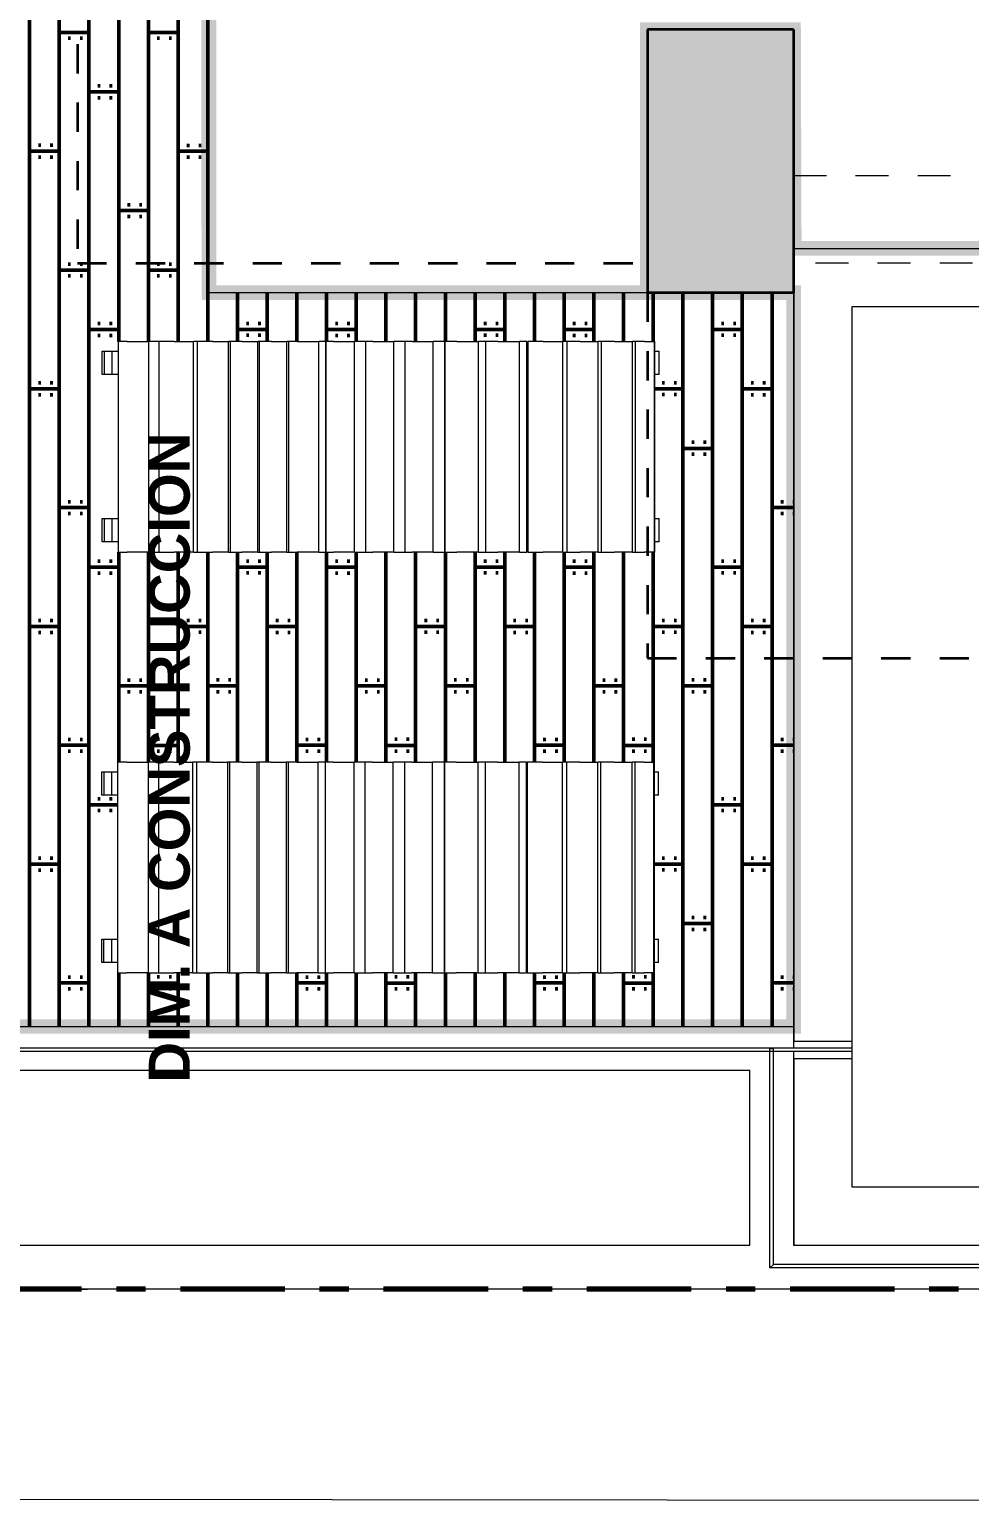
# Model space of a CAD drawing. Header units: metres. Extents: x -144 to 1000, y -717 to 29.
# Drawn here: x 452.45 to 455.67, y -572.27 to -567.22 of the extents above; entities that cross this region are included whole.
import ezdxf

# ---------------------------------------------------------------- set-up
doc = ezdxf.new("R2010")
doc.units = ezdxf.units.M
for name, pattern in [('Basculante', [0.11625, 0.075, -0.04125]), ('basculante modificado', [0.18, 0.1125, -0.0675]), ('Dash Dot 3_16_', [0.595313, 0.357187, -0.119063, 0, -0.119063])]:
    doc.linetypes.add(name, pattern=pattern)
doc.layers.get('0').update_dxf_attribs({"color": 1})
doc.layers.add('00-MEDICION', color=30, linetype='Continuous')
for name, color, linetype, lineweight in [('A-ANNO-DIMS', 1, 'Continuous', 9), ('A-DETL', 1, 'Continuous', 9), ('A-DETL-THIN', 1, 'Continuous', 9), ('A-FLOR', 2, 'Continuous', 9), ('A-FLOR-HRAL', 1, 'Continuous', 9), ('A-FLOR-PATT', 8, 'Continuous', 50), ('A-WALL', 4, 'Continuous', 9), ('G-ANNO-TEXT', 2, 'Continuous', 9), ('G-IMPT', 1, 'Continuous', 9), ('I-FURN', 2, 'Continuous', 9), ('S-COLS', 7, 'Continuous', 9)]:
    doc.layers.add(name, color=color, linetype=linetype, lineweight=lineweight)
doc.styles.add('Arial Narrow_B', font='ARIALNB.TTF', dxfattribs={"width": 1.2, "height": 0.105})

# ---------------------------------------------------------------- blocks, each defined once
blk = doc.blocks.new('COMEDOR 4 SILLAS DIAG - 21-comedor 4 45grados_dwg_M110X110-1805819-Nivel 4')
at = {"layer": 'G-IMPT', "flags": 128}
blk.add_lwpolyline([(0, 0), (0, 1.1), (1.1, 1.1), (1.1, 0)], close=True, dxfattribs=at)
at = {"layer": 'G-IMPT'}
blk.add_arc((0.2752, 0.0861), 0.01, 138.7027, 189.10249, dxfattribs=at)
blk.add_ellipse((0.4966, 0.0767), major_axis=(0.1515, 0.0015), ratio=0.31476, dxfattribs=at)
for points, knots in [([(0, 0.749), (0.0518, 0.8091), (0.1891, 0.9295), (0.4414, 0.9335), (0.7057, 0.9972), (0.8773, 1.0568), (0.9686, 1.1)], [0.9719303, 0.9719303, 0.9719303, 0.9719303, 1.1259761, 1.3571582, 1.6617126, 1.9632041, 1.9632041, 1.9632041, 1.9632041]), ([(0, 0.8783), (0.0208, 0.8915), (0.1355, 0.9769), (0.3199, 1.0545), (0.5904, 1.0045), (0.7042, 1.0808), (0.7264, 1.1)], [0.5038569, 0.5038569, 0.5038569, 0.5038569, 0.5681462, 0.8367023, 1.1794464, 1.2699002, 1.2699002, 1.2699002, 1.2699002]), ([(0, 0.9932), (0.0229, 0.9896), (0.113, 1.0131), (0.1598, 1.0632), (0.1795, 1.1)], [0.2945227, 0.2945227, 0.2945227, 0.2945227, 0.3713813, 0.4963541, 0.4963541, 0.4963541, 0.4963541]), ([(1.1, 0.5579), (1.0596, 0.5752), (0.9609, 0.6385), (0.7038, 0.6723), (0.4661, 0.7392), (0.1112, 0.7197), (0.2681, 0.8786), (0.5074, 0.8808), (0.8064, 0.915), (1.0228, 1.0172), (1.1, 1.0578)], [0.048907, 0.048907, 0.048907, 0.048907, 0.116427, 0.480781, 0.821899, 1.031537, 1.13045, 1.34421, 1.805191, 2.064308, 2.064308, 2.064308, 2.064308]), ([(1.1, 0.6524), (1.0436, 0.6735), (0.876, 0.7301), (0.7026, 0.7139), (0.4612, 0.7855), (0.7014, 0.8891), (0.8577, 0.8586), (1.0057, 0.9414), (1.085, 0.9835), (1.1, 0.9913)], [0.067736, 0.067736, 0.067736, 0.067736, 0.243918, 0.595805, 0.666767, 0.826021, 1.031842, 1.243773, 1.293489, 1.293489, 1.293489, 1.293489]), ([(1.1, 0.6879), (1.0848, 0.6913), (0.9991, 0.7132), (0.8253, 0.7904), (0.989, 0.91), (1.0711, 0.9022), (1.1, 0.8966)], [0.1661009, 0.1661009, 0.1661009, 0.1661009, 0.2091151, 0.3990807, 0.5437607, 0.6276558, 0.6276558, 0.6276558, 0.6276558]), ([(1.1, 0.7328), (1.0976, 0.7334), (1.0793, 0.7384), (1.0004, 0.7673), (0.9936, 0.8472), (1.0412, 0.8638), (1.1, 0.8602)], [0.1593153, 0.1593153, 0.1593153, 0.1593153, 0.1669416, 0.2170945, 0.2754955, 0.4324473, 0.4324473, 0.4324473, 0.4324473]), ([(0, 0.5796), (0.0113, 0.586), (0.1387, 0.6564), (0.3582, 0.6116), (0.7749, 0.619), (1.0153, 0.5418), (1.1, 0.5122)], [0.989257, 0.989257, 0.989257, 0.989257, 1.024003, 1.384133, 1.873372, 2.143024, 2.143024, 2.143024, 2.143024]), ([(0, 0.4723), (0.1199, 0.5272), (0.2992, 0.5089), (0.5882, 0.57), (0.8302, 0.5185), (1.0128, 0.458), (1.1, 0.4322)], [0.992735, 0.992735, 0.992735, 0.992735, 1.38086, 1.566082, 1.869631, 2.142355, 2.142355, 2.142355, 2.142355]), ([(0, 0.3808), (0.0732, 0.3983), (0.2226, 0.429), (0.4909, 0.4779), (0.7759, 0.4644), (0.9754, 0.3704), (1.0629, 0.2968), (1.1, 0.2535)], [0.922023, 0.922023, 0.922023, 0.922023, 1.149683, 1.385179, 1.76964, 1.936279, 2.107402, 2.107402, 2.107402, 2.107402]), ([(0, 0.2728), (0.138, 0.3285), (0.333, 0.375), (0.6411, 0.4026), (0.883, 0.3056), (1.0419, 0.1402), (1.0874, 0.0562), (1.1, 0.0281)], [0.520781, 0.520781, 0.520781, 0.520781, 0.970028, 1.09483, 1.462095, 1.657606, 1.751408, 1.751408, 1.751408, 1.751408]), ([(0, 0.148), (0.1385, 0.221), (0.4186, 0.3309), (0.8307, 0.2548), (0.9913, 0.0714), (1.0259, 0)], [0.285148, 0.285148, 0.285148, 0.285148, 0.747336, 1.190268, 1.433864, 1.433864, 1.433864, 1.433864]), ([(0.0311, 0), (0.0483, 0.0402), (0.1615, 0.1979), (0.4427, 0.2439), (0.6674, 0.2328), (0.8547, 0.131), (0.9119, 0.0472), (0.9329, 0)], [0.493181, 0.493181, 0.493181, 0.493181, 0.611132, 1.000801, 1.199211, 1.360505, 1.512637, 1.512637, 1.512637, 1.512637]), ([(0.1583, 0), (0.2699, 0.132), (0.2921, 0.1403), (0.3165, 0.1426), (0.3232, 0.142), (0.326, 0.1418)], [0.0069411, 0.0069411, 0.0069411, 0.0069411, 0.2306973, 0.2306973, 0.3323643, 0.3323643, 0.3323643, 0.3323643]), ([(0.3346, 0.1184), (0.3399, 0.1204), (0.3457, 0.1229), (0.3651, 0.1303), (0.3805, 0.1352), (0.42, 0.1415), (0.4431, 0.1433), (0.4695, 0.1436)], [0.501233, 0.501233, 0.501233, 0.501233, 0.702566, 0.702566, 1.105232, 1.105232, 1.507899, 1.507899, 1.507899, 1.507899]), ([(0.3838, 0.1607), (0.4046, 0.1651), (0.4268, 0.1675), (0.4882, 0.1688), (0.5143, 0.1687), (0.535, 0.1683)], [1.024733, 1.024733, 1.024733, 1.024733, 1.4433032, 1.4433032, 1.6655054, 1.6655054, 1.6655054, 1.6655054]), ([(0.535, 0.1683), (0.5556, 0.1678), (0.5737, 0.1669), (0.6154, 0.1636), (0.6354, 0.1607), (0.6513, 0.1572)], [1.6655054, 1.6655054, 1.6655054, 1.6655054, 1.8877076, 1.8877076, 2.2523494, 2.2523494, 2.2523494, 2.2523494]), ([(0.5178, 0.0093), (0.4872, 0.0084), (0.4571, 0.0092), (0.3973, 0.0147), (0.3684, 0.0198), (0.349, 0.0281)], [4.5737, 4.5737, 4.5737, 4.5737, 5.066298, 5.066298, 5.621924, 5.621924, 5.621924, 5.621924])]:
    blk.add_open_spline(points, degree=3, knots=knots, dxfattribs=at)
for points in [[(0.326, 0.1418), (0.339, 0.147), (0.3581, 0.1553), (0.3838, 0.1607)], [(0.376, 0.1229), (0.4259, 0.1375), (0.5438, 0.137), (0.5929, 0.1227)], [(0.4695, 0.1436), (0.5222, 0.1442), (0.5714, 0.1384), (0.6, 0.1312)], [(0.6, 0.1312), (0.6168, 0.1269), (0.6405, 0.1246), (0.6608, 0.1146)], [(0.6513, 0.1572), (0.664, 0.1544), (0.6726, 0.1527), (0.6867, 0.1496)], [(0.6867, 0.1496), (0.7009, 0.1464), (0.7171, 0.1418), (0.7328, 0.1326)], [(0.7328, 0.1326), (0.7469, 0.1243), (0.7653, 0.1104), (0.7829, 0.0804)], [(0.3075, 0.035), (0.2895, 0.0393), (0.2397, 0.0357), (0.2654, 0.0845)], [(0.2677, 0.0927), (0.2881, 0.1159), (0.3087, 0.118), (0.3208, 0.1171)], [(0.35, 0.0386), (0.332, 0.0473), (0.2841, 0.0308), (0.2867, 0.081)], [(0.2867, 0.081), (0.3034, 0.1182), (0.323, 0.1031), (0.3344, 0.1075)], [(0.3208, 0.1171), (0.329, 0.1166), (0.3294, 0.1163), (0.3346, 0.1184)], [(0.3344, 0.1075), (0.3458, 0.1119), (0.3596, 0.1181), (0.376, 0.1229)], [(0.5929, 0.1227), (0.6208, 0.1146), (0.6649, 0.1139), (0.68, 0.0833)], [(0.68, 0.0833), (0.6924, 0.058), (0.6477, 0.035), (0.627, 0.0341)], [(0.6608, 0.1146), (0.6722, 0.1089), (0.682, 0.1023), (0.7155, 0.0873)], [(0.7155, 0.0873), (0.749, 0.0724), (0.6888, 0.0567), (0.6784, 0.0469)], [(0.7829, 0.0804), (0.7959, 0.0582), (0.7976, 0.0344), (0.7937, 0)], [(0.3336, 0.0317), (0.3263, 0.0323), (0.3171, 0.0326), (0.3075, 0.035)], [(0.349, 0.0281), (0.343, 0.0306), (0.3409, 0.0311), (0.3336, 0.0317)], [(0.552, 0.0222), (0.4907, 0.0145), (0.3877, 0.0205), (0.35, 0.0386)], [(0.5884, 0.0181), (0.5695, 0.0142), (0.5483, 0.0102), (0.5178, 0.0093)], [(0.627, 0.0341), (0.6063, 0.0333), (0.5822, 0.0261), (0.552, 0.0222)], [(0.6419, 0.0267), (0.619, 0.0201), (0.6073, 0.0219), (0.5884, 0.0181)], [(0.6784, 0.0469), (0.668, 0.0372), (0.6543, 0.0304), (0.6419, 0.0267)]]:
    blk.add_open_spline(points, degree=3, dxfattribs=at)
blk = doc.blocks.new('COMEDOR 4 SILLAS DIAG - 21-comedor 4 45grados_dwg_CHAIR2-1805820-Nivel 4')
at = {"layer": 'G-IMPT'}
for p, q in [((0.1464, 0.271), (0.3219, 0.271)), ((0.0231, 0.1999), (0.3766, 0.2247)), ((0.3219, 0.221), (0.1464, 0.221)), ((0.4034, 0.1998), (0.4034, -0.1998)), ((0.4284, -0.1998), (0.4284, 0.1998)), ((0.4784, 0.1998), (0.4784, -0.1998)), ((0, -0.1749), (0, 0.1749)), ((0.3766, -0.2247), (0.0231, -0.1999)), ((0.3219, -0.221), (0.1464, -0.221)), ((0.1464, -0.271), (0.3219, -0.271))]:
    blk.add_line(p, q, dxfattribs=at)
for centre, start, end in [((0.1464, 0.246), 89.97961, 269.97961), ((0.1464, 0.246), 89.97961, 269.97961), ((0.3219, 0.246), 269.97961, 89.97961), ((0.025, 0.1749), 94.39871, 180), ((0.3784, 0.1998), 360, 94.02744), ((0.4534, 0.1998), 360, 180), ((0.025, -0.1749), 180, 265.60129), ((0.1464, -0.246), 90.02039, 270.02039), ((0.1464, -0.246), 90.02039, 270.02039), ((0.3219, -0.246), 270.02039, 90.02039), ((0.3784, -0.1998), 265.97256, 360), ((0.4534, -0.1998), 180, 360)]:
    blk.add_arc(centre, 0.025, start, end, dxfattribs=at)
blk = doc.blocks.new('COMEDOR 4 SILLAS DIAG - 21-comedor 4 45grados_dwg_CHAIR2-1805821-Nivel 4')
at = {"layer": 'G-IMPT'}
for p, q in [((0.1464, 0.271), (0.3219, 0.271)), ((0.0231, 0.1999), (0.3766, 0.2247)), ((0.3219, 0.221), (0.1464, 0.221)), ((0.4034, 0.1998), (0.4034, -0.1998)), ((0.4284, -0.1998), (0.4284, 0.1998)), ((0.4784, 0.1998), (0.4784, -0.1998)), ((0, -0.1749), (0, 0.1749)), ((0.3766, -0.2247), (0.0231, -0.1999)), ((0.3219, -0.221), (0.1464, -0.221)), ((0.1464, -0.271), (0.3219, -0.271))]:
    blk.add_line(p, q, dxfattribs=at)
for centre, start, end in [((0.1464, 0.246), 89.97961, 269.97961), ((0.1464, 0.246), 89.97961, 269.97961), ((0.3219, 0.246), 269.97961, 89.97961), ((0.025, 0.1749), 94.39871, 180), ((0.3784, 0.1998), 360, 94.02744), ((0.4534, 0.1998), 360, 180), ((0.025, -0.1749), 180, 265.60129), ((0.1464, -0.246), 90.02039, 270.02039), ((0.1464, -0.246), 90.02039, 270.02039), ((0.3219, -0.246), 270.02039, 90.02039), ((0.3784, -0.1998), 265.97256, 360), ((0.4534, -0.1998), 180, 360)]:
    blk.add_arc(centre, 0.025, start, end, dxfattribs=at)
blk = doc.blocks.new('COMEDOR 4 SILLAS DIAG - 21-comedor 4 45grados_dwg_A$C282D5D8F-1805822-Nivel 4')
at = {"extrusion": (0, 0, -1), "xscale": 10, "yscale": 10, "zscale": -10}
for p, rotation in [((12.243, 7.536), 90.00000000000001), ((12.243, -4.082), 270)]:
    blk.add_blockref('COMEDOR 4 SILLAS DIAG - 21-comedor 4 45grados_dwg_CHAIR2-1805820-Nivel 4', p, dxfattribs=dict(at, rotation=rotation))
at = {"xscale": 10, "yscale": 10, "zscale": 10}
for name, p in [('COMEDOR 4 SILLAS DIAG - 21-comedor 4 45grados_dwg_M110X110-1805819-Nivel 4', (-17.743, -3.892)), ('COMEDOR 4 SILLAS DIAG - 21-comedor 4 45grados_dwg_CHAIR2-1805821-Nivel 4', (-6.743, 1.608))]:
    blk.add_blockref(name, p, dxfattribs=at)
at = {"xscale": 10, "yscale": 10, "zscale": 10, "rotation": 180}
blk.add_blockref('COMEDOR 4 SILLAS DIAG - 21-comedor 4 45grados_dwg_CHAIR2-1805821-Nivel 4', (-17.743, 1.608), dxfattribs=at)
blk = doc.blocks.new('COMEDOR 4 SILLAS DIAG - 21-comedor 4 45grados_dwg-1805818-Nivel 4')
at = {"xscale": 0.0818181818181819, "yscale": 0.0818181818181819, "zscale": 0.0818181818181819, "rotation": 314.9999999999999}
blk.add_blockref('COMEDOR 4 SILLAS DIAG - 21-comedor 4 45grados_dwg_A$C282D5D8F-1805822-Nivel 4', (-2211.6483, 496.7134), dxfattribs=at)
blk = doc.blocks.new('U')
at = {"layer": 'S-COLS', "true_color": 0x5c5c5c}
h = blk.add_hatch(color=251, dxfattribs=at)
h.paths.add_polyline_path([(476.8875, -506.46), (477.3875, -506.46), (477.3875, -505.56), (476.8875, -505.56), (476.8875, -506.4599)])
h.paths.add_polyline_path([(459.3418, -506.46), (459.5877, -506.46), (459.5877, -505.56), (459.0877, -505.56), (459.0877, -506.46)])
h.paths.add_polyline_path([(467.2877, -506.4599), (467.2877, -505.5599), (466.7877, -505.5599), (466.7877, -506.4599), (467.1113, -506.4599)])
h.paths.add_polyline_path([(476.9878, -498.7599), (477.3878, -498.7599), (477.3878, -498.06), (476.9878, -498.06), (476.9878, -498.4884)])
h.paths.add_polyline_path([(459.0877, -498.7599), (459.5877, -498.7599), (459.5877, -498.06), (459.0877, -498.06), (459.0877, -498.6957)])
h.paths.add_polyline_path([(473.5878, -498.7599), (473.5877, -495.6099), (473.0878, -495.61), (473.0878, -498.7599), (473.5877, -498.7599)])
h.paths.add_polyline_path([(462.9877, -498.7599), (464.9877, -498.7599), (464.9873, -498.26), (463.2875, -498.26), (463.2875, -496.11), (464.9878, -496.11), (464.9873, -495.61), (462.9875, -495.6101), (462.9875, -498.7599)])
h.paths.add_polyline_path([(467.2877, -498.7599), (467.2877, -497.8599), (466.7877, -497.8599), (466.7877, -498.7599), (467.1113, -498.7599)])
h.paths.add_polyline_path([(466.7878, -496.51), (467.2878, -496.51), (467.2878, -495.61), (466.7878, -495.61), (466.7878, -496.11)])
h.paths.add_polyline_path([(459.3625, -496.31), (459.5875, -496.31), (459.5875, -495.6089), (459.0875, -495.6089), (459.0875, -496.31), (459.3418, -496.31)])
h.paths.add_polyline_path([(477.1008, -496.31), (477.3878, -496.31), (477.3878, -495.6089), (476.9878, -495.6089), (476.9878, -496.31)])
h.paths.add_polyline_path([(466.7877, -487.61), (467.2877, -487.61), (467.2877, -486.71), (466.7877, -486.71), (466.7877, -487.3251)])
h.paths.add_polyline_path([(477.3877, -487.61), (477.3877, -486.7102), (476.8877, -486.7102), (476.8877, -487.61)])
h.paths.add_polyline_path([(459.8127, -487.01), (460.1877, -487.01), (460.1877, -486.51), (459.2877, -486.51), (459.2877, -487.01), (459.7127, -487.01)])
at = {"layer": 'A-ANNO-DIMS', "color": 5, "true_color": 0x0000ff}
blk.add_line((482.1826, -510.6083), (451.3207, -510.584), dxfattribs=at)
at = {"layer": 'A-DETL', "color": 7, "linetype": 'Basculante', "lineweight": 35}
for p, q in [((457.1376, -498.6099), (457.1376, -506.3589)), ((457.1376, -506.3589), (459.0877, -506.3589)), ((459.0877, -506.46), (459.0877, -507.7099)), ((459.0877, -507.7099), (477.3875, -507.7099))]:
    blk.add_line(p, q, dxfattribs=at)
at = {"layer": 'A-DETL', "color": 7, "linetype": 'basculante modificado'}
for p, q in [((459.5877, -506.0589), (466.7877, -506.0589)), ((466.7877, -506.3589), (459.5877, -506.3589))]:
    blk.add_line(p, q, dxfattribs=at)
at = {"layer": 'A-DETL', "color": 7, "linetype": 'Dash Dot 3_16_', "lineweight": 70}
blk.add_line((482.1832, -509.8685), (451.3213, -509.8685), dxfattribs=at)
at = {"layer": 'A-DETL', "color": 253, "true_color": 0xb6b6b6}
blk.add_line((457.1127, -509.8685), (457.1727, -509.8685), dxfattribs=at)
blk.add_line((457.1127, -509.8685), (457.1727, -509.8685), dxfattribs=at)
at = {"layer": 'A-DETL-THIN'}
for p, q in [((464.0341, -506.5084), (459.7877, -506.5084)), ((459.7877, -506.5084), (459.7877, -509.5185)), ((459.7877, -509.5185), (464.0341, -509.5185))]:
    blk.add_line(p, q, dxfattribs=at)
at = {"layer": 'A-FLOR'}
for p, q in [((457.5876, -500.4099), (457.5876, -506.46)), ((457.5876, -506.46), (459.0877, -506.46)), ((459.5877, -506.46), (459.5877, -508.97))]:
    blk.add_line(p, q, dxfattribs=at)
at = {"layer": 'A-FLOR-HRAL'}
for p, q in [((459.5877, -509.02), (459.7877, -509.02)), ((459.7877, -509.056), (453.773, -509.056)), ((459.7877, -509.044), (453.7889, -509.044)), ((459.5067, -509.045), (459.5187, -509.045)), ((459.5067, -509.796), (459.5067, -509.045)), ((459.5187, -509.784), (459.5187, -509.045)), ((459.5877, -509.08), (459.7877, -509.08)), ((459.5067, -509.796), (459.5187, -509.784)), ((464.3227, -509.796), (459.5067, -509.796)), ((464.3107, -509.784), (459.5187, -509.784))]:
    blk.add_line(p, q, dxfattribs=at)
at = {"layer": 'A-FLOR-PATT', "color": 8, "true_color": 0x808080, "transparency": 33554559}
for p, q in [((456.9741, -499.3599), (456.9741, -508.97)), ((457.0757, -499.3599), (457.0757, -508.97)), ((457.1773, -499.3599), (457.1773, -508.97)), ((457.2789, -499.3599), (457.2789, -506.6274)), ((457.3805, -499.3599), (457.3805, -506.6274)), ((457.4821, -499.3599), (457.4821, -506.6274)), ((457.5837, -499.3599), (457.5837, -506.6274)), ((457.0751, -505.5697), (457.1767, -505.5697)), ((457.1061, -505.5897), (457.1145, -505.5897)), ((457.1468, -505.5897), (457.1552, -505.5897)), ((457.3805, -505.5701), (457.4821, -505.5701)), ((457.4105, -505.5901), (457.4189, -505.5901)), ((457.4512, -505.5901), (457.4596, -505.5901)), ((457.1773, -505.7733), (457.2789, -505.7733)), ((457.2073, -505.7525), (457.2157, -505.7525)), ((457.2073, -505.7933), (457.2157, -505.7933)), ((457.248, -505.7525), (457.2564, -505.7525)), ((457.248, -505.7933), (457.2564, -505.7933)), ((456.9741, -505.9765), (457.0757, -505.9765)), ((457.0041, -505.9557), (457.0125, -505.9557)), ((457.0041, -505.9965), (457.0125, -505.9965)), ((457.0448, -505.9557), (457.0532, -505.9557)), ((457.0448, -505.9965), (457.0532, -505.9965)), ((457.4815, -505.9761), (457.5831, -505.9761)), ((457.5125, -505.9561), (457.5209, -505.9561)), ((457.5125, -505.9961), (457.5209, -505.9961)), ((457.5532, -505.9561), (457.5616, -505.9561)), ((457.5532, -505.9961), (457.5616, -505.9961)), ((457.2783, -506.1793), (457.3799, -506.1793)), ((457.3093, -506.1593), (457.3177, -506.1593)), ((457.35, -506.1593), (457.3584, -506.1593)), ((457.5837, -506.1797), (457.5876, -506.1797)), ((457.3093, -506.1993), (457.3177, -506.1993)), ((457.35, -506.1993), (457.3584, -506.1993)), ((457.0751, -506.3825), (457.1767, -506.3825)), ((457.1061, -506.3625), (457.1145, -506.3625)), ((457.1468, -506.3625), (457.1552, -506.3625)), ((457.3805, -506.3829), (457.4821, -506.3829)), ((457.4105, -506.3621), (457.4189, -506.3621)), ((457.4512, -506.3621), (457.4596, -506.3621)), ((457.1061, -506.4025), (457.1145, -506.4025)), ((457.1468, -506.4025), (457.1552, -506.4025)), ((457.4105, -506.4029), (457.4189, -506.4029)), ((457.4512, -506.4029), (457.4596, -506.4029)), ((457.6853, -506.46), (457.6853, -506.6274)), ((457.7869, -506.46), (457.7869, -506.6274)), ((457.8885, -506.46), (457.8885, -506.6274)), ((457.9901, -506.46), (457.9901, -506.6274)), ((458.0917, -506.46), (458.0917, -506.6274)), ((458.1933, -506.46), (458.1933, -506.6274)), ((458.2949, -506.46), (458.2949, -506.6274)), ((458.3965, -506.46), (458.3965, -506.6274)), ((458.4981, -506.46), (458.4981, -506.6274)), ((458.5997, -506.46), (458.5997, -506.6274)), ((458.7013, -506.46), (458.7013, -506.6274)), ((458.8029, -506.46), (458.8029, -506.6274)), ((458.9045, -506.46), (458.9045, -506.6274)), ((459.0061, -506.46), (459.0061, -506.6274)), ((459.1077, -506.46), (459.1077, -506.6274)), ((459.2093, -506.46), (459.2093, -508.97)), ((459.3109, -506.46), (459.3109, -508.97)), ((459.4125, -506.46), (459.4125, -508.97)), ((459.5141, -506.46), (459.5141, -508.97)), ((457.1773, -506.5861), (457.2789, -506.5861)), ((457.2073, -506.5653), (457.2157, -506.5653)), ((457.248, -506.5653), (457.2564, -506.5653)), ((457.6847, -506.5857), (457.7863, -506.5857)), ((457.7157, -506.5657), (457.7241, -506.5657)), ((457.7564, -506.5657), (457.7648, -506.5657)), ((457.9901, -506.5861), (458.0917, -506.5861)), ((458.0201, -506.5653), (458.0285, -506.5653)), ((458.0608, -506.5653), (458.0692, -506.5653)), ((458.4975, -506.5857), (458.5991, -506.5857)), ((458.5285, -506.5657), (458.5369, -506.5657)), ((458.5692, -506.5657), (458.5776, -506.5657)), ((458.8029, -506.5861), (458.9045, -506.5861)), ((458.8329, -506.5653), (458.8413, -506.5653)), ((458.8736, -506.5653), (458.882, -506.5653)), ((459.3103, -506.5857), (459.4119, -506.5857)), ((459.3413, -506.5657), (459.3497, -506.5657)), ((459.382, -506.5657), (459.3904, -506.5657)), ((457.2073, -506.6061), (457.2157, -506.6061)), ((457.248, -506.6061), (457.2564, -506.6061)), ((457.7157, -506.6057), (457.7241, -506.6057)), ((457.7564, -506.6057), (457.7648, -506.6057)), ((458.0201, -506.6061), (458.0285, -506.6061)), ((458.0608, -506.6061), (458.0692, -506.6061)), ((458.5285, -506.6057), (458.5369, -506.6057)), ((458.5692, -506.6057), (458.5776, -506.6057)), ((458.8329, -506.6061), (458.8413, -506.6061)), ((458.8736, -506.6061), (458.882, -506.6061)), ((459.3413, -506.6057), (459.3497, -506.6057)), ((459.382, -506.6057), (459.3904, -506.6057)), ((456.9741, -506.7893), (457.0757, -506.7893)), ((457.0041, -506.7685), (457.0125, -506.7685)), ((457.0448, -506.7685), (457.0532, -506.7685)), ((458.6755, -506.7685), (458.6784, -506.7685)), ((458.6755, -506.7893), (458.6784, -506.7893)), ((459.1134, -506.7889), (459.2087, -506.7889)), ((459.1381, -506.7689), (459.1465, -506.7689)), ((459.1788, -506.7689), (459.1872, -506.7689)), ((459.4125, -506.7893), (459.5141, -506.7893)), ((459.4425, -506.7685), (459.4509, -506.7685)), ((459.4832, -506.7685), (459.4916, -506.7685)), ((457.0041, -506.8093), (457.0125, -506.8093)), ((457.0448, -506.8093), (457.0532, -506.8093)), ((458.6755, -506.8093), (458.6784, -506.8093)), ((459.1381, -506.8089), (459.1465, -506.8089)), ((459.1788, -506.8089), (459.1872, -506.8089)), ((459.4425, -506.8093), (459.4509, -506.8093)), ((459.4832, -506.8093), (459.4916, -506.8093)), ((459.2093, -506.9925), (459.3109, -506.9925)), ((459.2393, -506.9717), (459.2477, -506.9717)), ((459.28, -506.9717), (459.2884, -506.9717)), ((459.2393, -507.0125), (459.2477, -507.0125)), ((459.28, -507.0125), (459.2884, -507.0125)), ((457.0751, -507.1953), (457.1767, -507.1953)), ((457.1061, -507.1753), (457.1145, -507.1753)), ((457.1468, -507.1753), (457.1552, -507.1753)), ((459.5135, -507.1953), (459.5877, -507.1953)), ((459.5445, -507.1753), (459.5529, -507.1753)), ((459.5852, -507.1753), (459.5877, -507.1753)), ((457.1061, -507.2153), (457.1145, -507.2153)), ((457.1468, -507.2153), (457.1552, -507.2153)), ((459.5445, -507.2153), (459.5529, -507.2153)), ((459.5852, -507.2153), (459.5877, -507.2153)), ((457.2789, -507.3474), (457.2789, -508.0663)), ((457.3805, -507.3474), (457.3805, -508.0663)), ((457.4821, -507.3474), (457.4821, -508.0663)), ((457.5837, -507.3474), (457.5837, -508.0663)), ((457.6853, -507.3474), (457.6853, -508.0663)), ((457.7869, -507.3474), (457.7869, -508.0663)), ((457.8885, -507.3474), (457.8885, -508.0663)), ((457.9901, -507.3474), (457.9901, -508.0663)), ((458.0917, -507.3474), (458.0917, -508.0663)), ((458.1933, -507.3474), (458.1933, -508.0663)), ((458.2949, -507.3474), (458.2949, -508.0663)), ((458.3965, -507.3474), (458.3965, -508.0663)), ((458.4981, -507.3474), (458.4981, -508.0663)), ((458.5997, -507.3474), (458.5997, -508.0663)), ((458.7013, -507.3474), (458.7013, -508.0663)), ((458.8029, -507.3474), (458.8029, -508.0663)), ((458.9045, -507.3474), (458.9045, -508.0663)), ((459.0061, -507.3474), (459.0061, -508.0663)), ((459.1077, -507.3474), (459.1077, -508.0663)), ((457.1773, -507.3989), (457.2789, -507.3989)), ((457.2073, -507.3781), (457.2157, -507.3781)), ((457.248, -507.3781), (457.2564, -507.3781)), ((457.6847, -507.3985), (457.7863, -507.3985)), ((457.7157, -507.3785), (457.7241, -507.3785)), ((457.7564, -507.3785), (457.7648, -507.3785)), ((457.9901, -507.3989), (458.0917, -507.3989)), ((458.0201, -507.3781), (458.0285, -507.3781)), ((458.0608, -507.3781), (458.0692, -507.3781)), ((458.4975, -507.3985), (458.5991, -507.3985)), ((458.5285, -507.3785), (458.5369, -507.3785)), ((458.5692, -507.3785), (458.5776, -507.3785)), ((458.8029, -507.3989), (458.9045, -507.3989)), ((458.8329, -507.3781), (458.8413, -507.3781)), ((458.8736, -507.3781), (458.882, -507.3781)), ((459.3103, -507.3985), (459.4119, -507.3985)), ((459.3413, -507.3785), (459.3497, -507.3785)), ((459.382, -507.3785), (459.3904, -507.3785)), ((457.2073, -507.4189), (457.2157, -507.4189)), ((457.248, -507.4189), (457.2564, -507.4189)), ((457.7157, -507.4185), (457.7241, -507.4185)), ((457.7564, -507.4185), (457.7648, -507.4185)), ((458.0201, -507.4189), (458.0285, -507.4189)), ((458.0608, -507.4189), (458.0692, -507.4189)), ((458.5285, -507.4185), (458.5369, -507.4185)), ((458.5692, -507.4185), (458.5776, -507.4185)), ((458.8329, -507.4189), (458.8413, -507.4189)), ((458.8736, -507.4189), (458.882, -507.4189)), ((459.3413, -507.4185), (459.3497, -507.4185)), ((459.382, -507.4185), (459.3904, -507.4185)), ((456.9741, -507.6021), (457.0757, -507.6021)), ((457.0041, -507.5813), (457.0125, -507.5813)), ((457.0448, -507.5813), (457.0532, -507.5813)), ((457.4815, -507.6017), (457.5831, -507.6017)), ((457.5125, -507.5817), (457.5209, -507.5817)), ((457.5532, -507.5817), (457.5616, -507.5817)), ((457.7869, -507.6021), (457.8885, -507.6021)), ((457.8169, -507.5813), (457.8253, -507.5813)), ((457.8576, -507.5813), (457.866, -507.5813)), ((458.2943, -507.6017), (458.3959, -507.6017)), ((458.3253, -507.5817), (458.3337, -507.5817)), ((458.366, -507.5817), (458.3744, -507.5817)), ((458.5997, -507.6021), (458.7013, -507.6021)), ((458.6297, -507.5813), (458.6381, -507.5813)), ((458.6704, -507.5813), (458.6788, -507.5813)), ((459.1071, -507.6017), (459.2087, -507.6017)), ((459.1381, -507.5817), (459.1465, -507.5817)), ((459.1788, -507.5817), (459.1872, -507.5817)), ((459.4125, -507.6021), (459.5141, -507.6021)), ((459.4425, -507.5813), (459.4509, -507.5813)), ((459.4832, -507.5813), (459.4916, -507.5813)), ((457.0041, -507.6221), (457.0125, -507.6221)), ((457.0448, -507.6221), (457.0532, -507.6221)), ((457.5125, -507.6217), (457.5209, -507.6217)), ((457.5532, -507.6217), (457.5616, -507.6217)), ((457.8169, -507.6221), (457.8253, -507.6221)), ((457.8576, -507.6221), (457.866, -507.6221)), ((458.3253, -507.6217), (458.3337, -507.6217)), ((458.366, -507.6217), (458.3744, -507.6217)), ((458.6297, -507.6221), (458.6381, -507.6221)), ((458.6704, -507.6221), (458.6788, -507.6221)), ((459.1381, -507.6217), (459.1465, -507.6217)), ((459.1788, -507.6217), (459.1872, -507.6217)), ((459.4425, -507.6221), (459.4509, -507.6221)), ((459.4832, -507.6221), (459.4916, -507.6221)), ((457.2783, -507.8049), (457.3799, -507.8049)), ((457.3093, -507.7849), (457.3177, -507.7849)), ((457.35, -507.7849), (457.3584, -507.7849)), ((457.5837, -507.8053), (457.6853, -507.8053)), ((457.6137, -507.7845), (457.6221, -507.7845)), ((457.6544, -507.7845), (457.6628, -507.7845)), ((458.0911, -507.8049), (458.1927, -507.8049)), ((458.1221, -507.7849), (458.1305, -507.7849)), ((458.1628, -507.7849), (458.1712, -507.7849)), ((458.3965, -507.8053), (458.4981, -507.8053)), ((458.4265, -507.7845), (458.4349, -507.7845)), ((458.4672, -507.7845), (458.4756, -507.7845)), ((458.9039, -507.8049), (459.0055, -507.8049)), ((458.9349, -507.7849), (458.9433, -507.7849)), ((458.9756, -507.7849), (458.984, -507.7849)), ((459.2093, -507.8053), (459.3109, -507.8053)), ((459.2393, -507.7845), (459.2477, -507.7845)), ((459.28, -507.7845), (459.2884, -507.7845)), ((457.3093, -507.8249), (457.3177, -507.8249)), ((457.35, -507.8249), (457.3584, -507.8249)), ((457.6137, -507.8253), (457.6221, -507.8253)), ((457.6544, -507.8253), (457.6628, -507.8253)), ((458.1221, -507.8249), (458.1305, -507.8249)), ((458.1628, -507.8249), (458.1712, -507.8249)), ((458.4265, -507.8253), (458.4349, -507.8253)), ((458.4672, -507.8253), (458.4756, -507.8253)), ((458.9349, -507.8249), (458.9433, -507.8249)), ((458.9756, -507.8249), (458.984, -507.8249)), ((459.2393, -507.8253), (459.2477, -507.8253)), ((459.28, -507.8253), (459.2884, -507.8253)), ((457.0751, -508.0081), (457.1767, -508.0081)), ((457.1061, -507.9881), (457.1145, -507.9881)), ((457.1468, -507.9881), (457.1552, -507.9881)), ((457.3805, -508.0085), (457.4821, -508.0085)), ((457.4105, -507.9877), (457.4189, -507.9877)), ((457.4512, -507.9877), (457.4596, -507.9877)), ((457.8879, -508.0081), (457.9895, -508.0081)), ((457.9189, -507.9881), (457.9273, -507.9881)), ((457.9596, -507.9881), (457.968, -507.9881)), ((458.1933, -508.0085), (458.2949, -508.0085)), ((458.2233, -507.9877), (458.2317, -507.9877)), ((458.264, -507.9877), (458.2724, -507.9877)), ((458.7007, -508.0081), (458.8023, -508.0081)), ((458.7317, -507.9881), (458.7401, -507.9881)), ((458.7724, -507.9881), (458.7808, -507.9881)), ((459.0061, -508.0085), (459.1077, -508.0085)), ((459.0361, -507.9877), (459.0445, -507.9877)), ((459.0768, -507.9877), (459.0852, -507.9877)), ((459.5135, -508.0081), (459.5877, -508.0081)), ((459.5445, -507.9881), (459.5529, -507.9881)), ((459.5852, -507.9881), (459.5877, -507.9881)), ((457.1061, -508.0281), (457.1145, -508.0281)), ((457.1468, -508.0281), (457.1552, -508.0281)), ((457.4105, -508.0285), (457.4189, -508.0285)), ((457.4512, -508.0285), (457.4596, -508.0285)), ((457.9189, -508.0281), (457.9273, -508.0281)), ((457.9596, -508.0281), (457.968, -508.0281)), ((458.2233, -508.0285), (458.2317, -508.0285)), ((458.264, -508.0285), (458.2724, -508.0285)), ((458.7317, -508.0281), (458.7401, -508.0281)), ((458.7724, -508.0281), (458.7808, -508.0281)), ((459.0361, -508.0285), (459.0445, -508.0285)), ((459.0768, -508.0285), (459.0852, -508.0285)), ((459.5445, -508.0281), (459.5529, -508.0281)), ((459.5852, -508.0281), (459.5877, -508.0281)), ((457.1773, -508.2117), (457.2751, -508.2117)), ((457.2073, -508.1909), (457.2157, -508.1909)), ((457.248, -508.1909), (457.2564, -508.1909)), ((459.3103, -508.2113), (459.4119, -508.2113)), ((459.3413, -508.1913), (459.3497, -508.1913)), ((459.382, -508.1913), (459.3904, -508.1913)), ((457.2073, -508.2317), (457.2157, -508.2317)), ((457.248, -508.2317), (457.2564, -508.2317)), ((459.3413, -508.2313), (459.3497, -508.2313)), ((459.382, -508.2313), (459.3904, -508.2313)), ((456.9741, -508.4149), (457.0757, -508.4149)), ((457.0041, -508.3941), (457.0125, -508.3941)), ((457.0448, -508.3941), (457.0532, -508.3941)), ((458.6739, -508.3941), (458.6768, -508.3941)), ((458.6739, -508.4149), (458.6768, -508.4149)), ((459.1118, -508.4145), (459.2087, -508.4145)), ((459.1381, -508.3945), (459.1465, -508.3945)), ((459.1788, -508.3945), (459.1872, -508.3945)), ((459.4125, -508.4149), (459.5141, -508.4149)), ((459.4425, -508.3941), (459.4509, -508.3941)), ((459.4832, -508.3941), (459.4916, -508.3941)), ((457.0041, -508.4349), (457.0125, -508.4349)), ((457.0448, -508.4349), (457.0532, -508.4349)), ((458.6739, -508.4349), (458.6768, -508.4349)), ((459.1381, -508.4345), (459.1465, -508.4345)), ((459.1788, -508.4345), (459.1872, -508.4345)), ((459.4425, -508.4349), (459.4509, -508.4349)), ((459.4832, -508.4349), (459.4916, -508.4349)), ((459.2093, -508.6181), (459.3109, -508.6181)), ((459.2393, -508.5973), (459.2477, -508.5973)), ((459.28, -508.5973), (459.2884, -508.5973)), ((459.2393, -508.6381), (459.2477, -508.6381)), ((459.28, -508.6381), (459.2884, -508.6381)), ((457.0751, -508.8209), (457.1767, -508.8209)), ((457.1061, -508.8009), (457.1145, -508.8009)), ((457.1468, -508.8009), (457.1552, -508.8009)), ((457.2789, -508.7863), (457.2789, -508.97)), ((457.3805, -508.7863), (457.3805, -508.97)), ((457.3805, -508.8213), (457.4821, -508.8213)), ((457.4105, -508.8005), (457.4189, -508.8005)), ((457.4512, -508.8005), (457.4596, -508.8005)), ((457.4821, -508.7863), (457.4821, -508.97)), ((457.5837, -508.7863), (457.5837, -508.97)), ((457.6853, -508.7863), (457.6853, -508.97)), ((457.7869, -508.7863), (457.7869, -508.97)), ((457.8879, -508.8209), (457.9895, -508.8209)), ((457.8885, -508.7863), (457.8885, -508.97)), ((457.9189, -508.8009), (457.9273, -508.8009)), ((457.9596, -508.8009), (457.968, -508.8009)), ((457.9901, -508.7863), (457.9901, -508.97)), ((458.0917, -508.7863), (458.0917, -508.97)), ((458.1933, -508.7863), (458.1933, -508.97)), ((458.1933, -508.8213), (458.2949, -508.8213)), ((458.2233, -508.8005), (458.2317, -508.8005)), ((458.264, -508.8005), (458.2724, -508.8005)), ((458.2949, -508.7863), (458.2949, -508.97)), ((458.3965, -508.7863), (458.3965, -508.97)), ((458.4981, -508.7863), (458.4981, -508.97)), ((458.5997, -508.7863), (458.5997, -508.97)), ((458.7007, -508.8209), (458.8023, -508.8209)), ((458.7013, -508.7863), (458.7013, -508.97)), ((458.7317, -508.8009), (458.7401, -508.8009)), ((458.7724, -508.8009), (458.7808, -508.8009)), ((458.8029, -508.7863), (458.8029, -508.97)), ((458.9045, -508.7863), (458.9045, -508.97)), ((459.0061, -508.7863), (459.0061, -508.97)), ((459.0061, -508.8213), (459.1077, -508.8213)), ((459.0361, -508.8005), (459.0445, -508.8005)), ((459.0768, -508.8005), (459.0852, -508.8005)), ((459.1077, -508.7863), (459.1077, -508.97)), ((459.5135, -508.8209), (459.5877, -508.8209)), ((459.5445, -508.8009), (459.5529, -508.8009)), ((459.5852, -508.8009), (459.5877, -508.8009)), ((457.1061, -508.8409), (457.1145, -508.8409)), ((457.1468, -508.8409), (457.1552, -508.8409)), ((457.4105, -508.8413), (457.4189, -508.8413)), ((457.4512, -508.8413), (457.4596, -508.8413)), ((457.9189, -508.8409), (457.9273, -508.8409)), ((457.9596, -508.8409), (457.968, -508.8409)), ((458.2233, -508.8413), (458.2317, -508.8413)), ((458.264, -508.8413), (458.2724, -508.8413)), ((458.7317, -508.8409), (458.7401, -508.8409)), ((458.7724, -508.8409), (458.7808, -508.8409)), ((459.0361, -508.8413), (459.0445, -508.8413)), ((459.0768, -508.8413), (459.0852, -508.8413)), ((459.5445, -508.8409), (459.5529, -508.8409)), ((459.5852, -508.8409), (459.5877, -508.8409))]:
    blk.add_line(p, q, dxfattribs=at)
at = {"layer": 'A-WALL'}
for p, q in [((459.5902, -506.3084), (464.2341, -506.3084)), ((459.5902, -509.02), (459.5902, -506.3084)), ((453.8892, -508.97), (459.5877, -508.97)), ((459.5877, -508.97), (459.5877, -509.044)), ((459.5877, -509.056), (459.5877, -509.7185)), ((459.4377, -509.12), (453.846, -509.12)), ((459.4377, -509.7185), (459.4377, -509.12)), ((459.5902, -509.7185), (459.5902, -509.08)), ((453.674, -509.7185), (459.4377, -509.7185)), ((459.5877, -509.7185), (464.2375, -509.7185)), ((478.5377, -509.8685), (453.4749, -509.8685))]:
    blk.add_line(p, q, dxfattribs=at)
at = {"layer": 'I-FURN'}
for p, q in [((457.2767, -506.6274), (457.2767, -507.3474)), ((457.3081, -506.6274), (457.2767, -506.6274)), ((457.3081, -506.6274), (457.3824, -506.6274)), ((457.4178, -506.6274), (457.3824, -506.6274)), ((457.3824, -507.3474), (457.3824, -506.6274)), ((457.4688, -506.6274), (457.4175, -506.6274)), ((457.4178, -507.3474), (457.4178, -506.6274)), ((457.4688, -506.6274), (457.5344, -506.6274)), ((457.548, -506.6274), (457.5344, -506.6274)), ((457.5344, -507.3474), (457.5344, -506.6274)), ((457.6013, -506.6274), (457.5474, -506.6274)), ((457.548, -507.3474), (457.548, -506.6274)), ((457.6013, -506.6274), (457.6543, -506.6274)), ((457.6609, -506.6274), (457.6543, -506.6274)), ((457.6543, -507.3474), (457.6543, -506.6274)), ((457.7013, -506.6274), (457.6606, -506.6274)), ((457.6609, -507.3474), (457.6609, -506.6274)), ((457.7013, -506.6274), (457.7544, -506.6274)), ((457.761, -506.6274), (457.7544, -506.6274)), ((457.7544, -507.3474), (457.7544, -506.6274)), ((457.8014, -506.6274), (457.7607, -506.6274)), ((457.761, -507.3474), (457.761, -506.6274)), ((457.8014, -506.6274), (457.8545, -506.6274)), ((457.8611, -506.6274), (457.8545, -506.6274)), ((457.8545, -507.3474), (457.8545, -506.6274)), ((457.8897, -506.6274), (457.8607, -506.6274)), ((457.8611, -507.3474), (457.8611, -506.6274)), ((457.8897, -506.6274), (457.9635, -506.6274)), ((457.9876, -506.6274), (457.9635, -506.6274)), ((457.9635, -507.3474), (457.9635, -506.6274)), ((457.9874, -506.6274), (457.9874, -507.3474)), ((458.0139, -506.6274), (457.9874, -506.6274)), ((457.9876, -507.3474), (457.9876, -506.6274)), ((458.0139, -506.6274), (458.086, -506.6274)), ((458.1229, -506.6274), (458.086, -506.6274)), ((458.086, -507.3474), (458.086, -506.6274)), ((458.1231, -506.6274), (458.1231, -507.3474)), ((458.1484, -506.6274), (458.1231, -506.6274)), ((458.1484, -506.6274), (458.2197, -506.6274)), ((458.2574, -506.6274), (458.2197, -506.6274)), ((458.2197, -507.3474), (458.2197, -506.6274)), ((458.2579, -506.6274), (458.2579, -507.3474)), ((458.2831, -506.6274), (458.2579, -506.6274)), ((458.2831, -506.6274), (458.3545, -506.6274)), ((458.3938, -506.6274), (458.3545, -506.6274)), ((458.3545, -507.3474), (458.3545, -506.6274)), ((458.3938, -506.6274), (458.3938, -507.3474)), ((458.4355, -506.6274), (458.3938, -506.6274)), ((458.3962, -507.3474), (458.3962, -506.6274)), ((458.4355, -506.6274), (458.5098, -506.6274)), ((458.5351, -506.6274), (458.5098, -506.6274)), ((458.5098, -507.3474), (458.5098, -506.6274)), ((458.5343, -506.6274), (458.5343, -507.3474)), ((458.5351, -507.3474), (458.5351, -506.6274)), ((458.576, -506.6274), (458.5352, -506.6274)), ((458.576, -506.6274), (458.6503, -506.6274)), ((458.6755, -506.6274), (458.6503, -506.6274)), ((458.6503, -507.3474), (458.6503, -506.6274)), ((458.6755, -507.3474), (458.6755, -506.6274)), ((458.6784, -506.6274), (458.6784, -507.3474)), ((458.7308, -506.6274), (458.6784, -506.6274)), ((458.7308, -506.6274), (458.7984, -506.6274)), ((458.8138, -506.6274), (458.7984, -506.6274)), ((458.7984, -507.3474), (458.7984, -506.6274)), ((458.8582, -506.6274), (458.8136, -506.6274)), ((458.8138, -507.3474), (458.8138, -506.6274)), ((458.8582, -506.6274), (458.9196, -506.6274)), ((458.9303, -506.6274), (458.9196, -506.6274)), ((458.9196, -507.3474), (458.9196, -506.6274)), ((458.9752, -506.6274), (458.9301, -506.6274)), ((458.9303, -507.3474), (458.9303, -506.6274)), ((458.9752, -506.6274), (459.0367, -506.6274)), ((459.0474, -506.6274), (459.0367, -506.6274)), ((459.0367, -507.3474), (459.0367, -506.6274)), ((459.0778, -506.6274), (459.0474, -506.6274)), ((459.0474, -507.3474), (459.0474, -506.6274)), ((459.0778, -506.6274), (459.1118, -506.6274)), ((459.1134, -506.6274), (459.1118, -506.6274)), ((459.1118, -507.3474), (459.1118, -506.6274)), ((459.1134, -507.3474), (459.1134, -506.6274)), ((457.2229, -506.6602), (457.2303, -506.6602)), ((457.2229, -506.7402), (457.2229, -506.6602)), ((457.2303, -506.6602), (457.2567, -506.6602)), ((457.2303, -506.7402), (457.2303, -506.6602)), ((457.2567, -506.6602), (457.2768, -506.6602)), ((457.2567, -506.7402), (457.2567, -506.6602)), ((458.6755, -506.6602), (458.6785, -506.6602)), ((459.1134, -506.6602), (459.1278, -506.6602)), ((459.1278, -506.7402), (459.1278, -506.6602)), ((457.2303, -506.7402), (457.2229, -506.7402)), ((457.2567, -506.7402), (457.2303, -506.7402)), ((457.2768, -506.7402), (457.2567, -506.7402)), ((458.6787, -506.7402), (458.6755, -506.7402)), ((459.1278, -506.7402), (459.1134, -506.7402)), ((457.2228, -507.2327), (457.2301, -507.2327)), ((457.2228, -507.3127), (457.2228, -507.2327)), ((457.2301, -507.2327), (457.2566, -507.2327)), ((457.2301, -507.3127), (457.2301, -507.2327)), ((457.2566, -507.2327), (457.2767, -507.2327)), ((457.2566, -507.3127), (457.2566, -507.2327)), ((458.6753, -507.2327), (458.6784, -507.2327)), ((459.1134, -507.2327), (459.1276, -507.2327)), ((459.1276, -507.3127), (459.1276, -507.2327)), ((457.2301, -507.3127), (457.2228, -507.3127)), ((457.2566, -507.3127), (457.2301, -507.3127)), ((457.2767, -507.3127), (457.2566, -507.3127)), ((457.2767, -507.3474), (457.3081, -507.3474)), ((457.3824, -507.3474), (457.3081, -507.3474)), ((457.3824, -507.3474), (457.4178, -507.3474)), ((457.4175, -507.3474), (457.4688, -507.3474)), ((457.5344, -507.3474), (457.4688, -507.3474)), ((457.5344, -507.3474), (457.548, -507.3474)), ((457.5474, -507.3474), (457.6013, -507.3474)), ((457.6543, -507.3474), (457.6013, -507.3474)), ((457.6543, -507.3474), (457.6609, -507.3474)), ((457.6606, -507.3474), (457.7013, -507.3474)), ((457.7544, -507.3474), (457.7013, -507.3474)), ((457.7544, -507.3474), (457.761, -507.3474)), ((457.7607, -507.3474), (457.8014, -507.3474)), ((457.8545, -507.3474), (457.8014, -507.3474)), ((457.8545, -507.3474), (457.8611, -507.3474)), ((457.8607, -507.3474), (457.8897, -507.3474)), ((457.9635, -507.3474), (457.8897, -507.3474)), ((457.9635, -507.3474), (457.9876, -507.3474)), ((457.9874, -507.3474), (458.0139, -507.3474)), ((458.086, -507.3474), (458.0139, -507.3474)), ((458.086, -507.3474), (458.1229, -507.3474)), ((458.1231, -507.3474), (458.1484, -507.3474)), ((458.2197, -507.3474), (458.1484, -507.3474)), ((458.2197, -507.3474), (458.2574, -507.3474)), ((458.2579, -507.3474), (458.2831, -507.3474)), ((458.3545, -507.3474), (458.2831, -507.3474)), ((458.3545, -507.3474), (458.3938, -507.3474)), ((458.3938, -507.3474), (458.4355, -507.3474)), ((458.5098, -507.3474), (458.4355, -507.3474)), ((458.5098, -507.3474), (458.5351, -507.3474)), ((458.5352, -507.3474), (458.576, -507.3474)), ((458.6503, -507.3474), (458.576, -507.3474)), ((458.6503, -507.3474), (458.6755, -507.3474)), ((458.6784, -507.3127), (458.6755, -507.3127)), ((458.6784, -507.3474), (458.7308, -507.3474)), ((458.7984, -507.3474), (458.7308, -507.3474)), ((458.7984, -507.3474), (458.8138, -507.3474)), ((458.8136, -507.3474), (458.8582, -507.3474)), ((458.9196, -507.3474), (458.8582, -507.3474)), ((458.9196, -507.3474), (458.9303, -507.3474)), ((458.9301, -507.3474), (458.9752, -507.3474)), ((459.0367, -507.3474), (458.9752, -507.3474)), ((459.0367, -507.3474), (459.0474, -507.3474)), ((459.0474, -507.3474), (459.0778, -507.3474)), ((459.1118, -507.3474), (459.0778, -507.3474)), ((459.1118, -507.3474), (459.1134, -507.3474)), ((459.1276, -507.3127), (459.1133, -507.3127)), ((457.2751, -508.0663), (457.2751, -508.7863)), ((457.3065, -508.0663), (457.2751, -508.0663)), ((457.3065, -508.0663), (457.3808, -508.0663)), ((457.4162, -508.0663), (457.3808, -508.0663)), ((457.3808, -508.7863), (457.3808, -508.0663)), ((457.4672, -508.0663), (457.4159, -508.0663)), ((457.4162, -508.7863), (457.4162, -508.0663)), ((457.4672, -508.0663), (457.5328, -508.0663)), ((457.5464, -508.0663), (457.5328, -508.0663)), ((457.5328, -508.7863), (457.5328, -508.0663)), ((457.5997, -508.0663), (457.5458, -508.0663)), ((457.5464, -508.7863), (457.5464, -508.0663)), ((457.5997, -508.0663), (457.6527, -508.0663)), ((457.6593, -508.0663), (457.6527, -508.0663)), ((457.6527, -508.7863), (457.6527, -508.0663)), ((457.6997, -508.0663), (457.659, -508.0663)), ((457.6593, -508.7863), (457.6593, -508.0663)), ((457.6997, -508.0663), (457.7528, -508.0663)), ((457.7594, -508.0663), (457.7528, -508.0663)), ((457.7528, -508.7863), (457.7528, -508.0663)), ((457.7998, -508.0663), (457.7591, -508.0663)), ((457.7594, -508.7863), (457.7594, -508.0663)), ((457.7998, -508.0663), (457.8529, -508.0663)), ((457.8595, -508.0663), (457.8529, -508.0663)), ((457.8529, -508.7863), (457.8529, -508.0663)), ((457.8881, -508.0663), (457.8591, -508.0663)), ((457.8595, -508.7863), (457.8595, -508.0663)), ((457.8881, -508.0663), (457.9619, -508.0663)), ((457.986, -508.0663), (457.9619, -508.0663)), ((457.9619, -508.7863), (457.9619, -508.0663)), ((457.9858, -508.0663), (457.9858, -508.7863)), ((458.0123, -508.0663), (457.9858, -508.0663)), ((457.986, -508.7863), (457.986, -508.0663)), ((458.0123, -508.0663), (458.0844, -508.0663)), ((458.1213, -508.0663), (458.0844, -508.0663)), ((458.0844, -508.7863), (458.0844, -508.0663)), ((458.1215, -508.0663), (458.1215, -508.7863)), ((458.1468, -508.0663), (458.1215, -508.0663)), ((458.1468, -508.0663), (458.2181, -508.0663)), ((458.2558, -508.0663), (458.2181, -508.0663)), ((458.2181, -508.7863), (458.2181, -508.0663)), ((458.2563, -508.0663), (458.2563, -508.7863)), ((458.2815, -508.0663), (458.2563, -508.0663)), ((458.2815, -508.0663), (458.3529, -508.0663)), ((458.3922, -508.0663), (458.3529, -508.0663)), ((458.3529, -508.7863), (458.3529, -508.0663)), ((458.3922, -508.0663), (458.3922, -508.7863)), ((458.4339, -508.0663), (458.3922, -508.0663)), ((458.3946, -508.7863), (458.3946, -508.0663)), ((458.4339, -508.0663), (458.5082, -508.0663)), ((458.5335, -508.0663), (458.5082, -508.0663)), ((458.5082, -508.7863), (458.5082, -508.0663)), ((458.5327, -508.0663), (458.5327, -508.7863)), ((458.5335, -508.7863), (458.5335, -508.0663)), ((458.5744, -508.0663), (458.5336, -508.0663)), ((458.5744, -508.0663), (458.6487, -508.0663)), ((458.6739, -508.0663), (458.6487, -508.0663)), ((458.6487, -508.7863), (458.6487, -508.0663)), ((458.6739, -508.7863), (458.6739, -508.0663)), ((458.6768, -508.0663), (458.6768, -508.7863)), ((458.7292, -508.0663), (458.6768, -508.0663)), ((458.7292, -508.0663), (458.7968, -508.0663)), ((458.8122, -508.0663), (458.7968, -508.0663)), ((458.7968, -508.7863), (458.7968, -508.0663)), ((458.8566, -508.0663), (458.812, -508.0663)), ((458.8122, -508.7863), (458.8122, -508.0663)), ((458.8566, -508.0663), (458.918, -508.0663)), ((458.9287, -508.0663), (458.918, -508.0663)), ((458.918, -508.7863), (458.918, -508.0663)), ((458.9736, -508.0663), (458.9285, -508.0663)), ((458.9287, -508.7863), (458.9287, -508.0663)), ((458.9736, -508.0663), (459.0351, -508.0663)), ((459.0458, -508.0663), (459.0351, -508.0663)), ((459.0351, -508.7863), (459.0351, -508.0663)), ((459.0762, -508.0663), (459.0458, -508.0663)), ((459.0458, -508.7863), (459.0458, -508.0663)), ((459.0762, -508.0663), (459.1102, -508.0663)), ((459.1118, -508.0663), (459.1102, -508.0663)), ((459.1102, -508.7863), (459.1102, -508.0663)), ((459.1118, -508.7863), (459.1118, -508.0663)), ((457.2213, -508.0991), (457.2287, -508.0991)), ((457.2213, -508.1791), (457.2213, -508.0991)), ((457.2287, -508.0991), (457.2551, -508.0991)), ((457.2287, -508.1791), (457.2287, -508.0991)), ((457.2551, -508.0991), (457.2752, -508.0991)), ((457.2551, -508.1791), (457.2551, -508.0991)), ((458.6739, -508.0991), (458.6769, -508.0991)), ((459.1118, -508.0991), (459.1262, -508.0991)), ((459.1262, -508.1791), (459.1262, -508.0991)), ((457.2287, -508.1791), (457.2213, -508.1791)), ((457.2551, -508.1791), (457.2287, -508.1791)), ((457.2752, -508.1791), (457.2551, -508.1791)), ((458.6771, -508.1791), (458.6739, -508.1791)), ((459.1262, -508.1791), (459.1118, -508.1791)), ((457.2212, -508.6716), (457.2285, -508.6716)), ((457.2212, -508.7516), (457.2212, -508.6716)), ((457.2285, -508.6716), (457.255, -508.6716)), ((457.2285, -508.7516), (457.2285, -508.6716)), ((457.255, -508.6716), (457.2751, -508.6716)), ((457.255, -508.7516), (457.255, -508.6716)), ((458.6737, -508.6716), (458.6768, -508.6716)), ((459.1118, -508.6716), (459.126, -508.6716)), ((459.126, -508.7516), (459.126, -508.6716)), ((457.2285, -508.7516), (457.2212, -508.7516)), ((457.255, -508.7516), (457.2285, -508.7516)), ((457.2751, -508.7516), (457.255, -508.7516)), ((458.6768, -508.7516), (458.6739, -508.7516)), ((459.126, -508.7516), (459.1117, -508.7516)), ((457.2751, -508.7863), (457.3065, -508.7863)), ((457.3808, -508.7863), (457.3065, -508.7863)), ((457.3808, -508.7863), (457.4162, -508.7863)), ((457.4159, -508.7863), (457.4672, -508.7863)), ((457.5328, -508.7863), (457.4672, -508.7863)), ((457.5328, -508.7863), (457.5464, -508.7863)), ((457.5458, -508.7863), (457.5997, -508.7863)), ((457.6527, -508.7863), (457.5997, -508.7863)), ((457.6527, -508.7863), (457.6593, -508.7863)), ((457.659, -508.7863), (457.6997, -508.7863)), ((457.7528, -508.7863), (457.6997, -508.7863)), ((457.7528, -508.7863), (457.7594, -508.7863)), ((457.7591, -508.7863), (457.7998, -508.7863)), ((457.8529, -508.7863), (457.7998, -508.7863)), ((457.8529, -508.7863), (457.8595, -508.7863)), ((457.8591, -508.7863), (457.8881, -508.7863)), ((457.9619, -508.7863), (457.8881, -508.7863)), ((457.9619, -508.7863), (457.986, -508.7863)), ((457.9858, -508.7863), (458.0123, -508.7863)), ((458.0844, -508.7863), (458.0123, -508.7863)), ((458.0844, -508.7863), (458.1213, -508.7863)), ((458.1215, -508.7863), (458.1468, -508.7863)), ((458.2181, -508.7863), (458.1468, -508.7863)), ((458.2181, -508.7863), (458.2558, -508.7863)), ((458.2563, -508.7863), (458.2815, -508.7863)), ((458.3529, -508.7863), (458.2815, -508.7863)), ((458.3529, -508.7863), (458.3922, -508.7863)), ((458.3922, -508.7863), (458.4339, -508.7863)), ((458.5082, -508.7863), (458.4339, -508.7863)), ((458.5082, -508.7863), (458.5335, -508.7863)), ((458.5336, -508.7863), (458.5744, -508.7863)), ((458.6487, -508.7863), (458.5744, -508.7863)), ((458.6487, -508.7863), (458.6739, -508.7863)), ((458.6768, -508.7863), (458.7292, -508.7863)), ((458.7968, -508.7863), (458.7292, -508.7863)), ((458.7968, -508.7863), (458.8122, -508.7863)), ((458.812, -508.7863), (458.8566, -508.7863)), ((458.918, -508.7863), (458.8566, -508.7863)), ((458.918, -508.7863), (458.9287, -508.7863)), ((458.9285, -508.7863), (458.9736, -508.7863)), ((459.0351, -508.7863), (458.9736, -508.7863)), ((459.0351, -508.7863), (459.0458, -508.7863)), ((459.0458, -508.7863), (459.0762, -508.7863)), ((459.1102, -508.7863), (459.0762, -508.7863)), ((459.1102, -508.7863), (459.1118, -508.7863))]:
    blk.add_line(p, q, dxfattribs=at)
at = {"layer": 'S-COLS', "lineweight": 35}
for p, q in [((459.5877, -505.56), (459.0877, -505.56)), ((459.0877, -505.56), (459.0877, -506.46)), ((459.5877, -505.56), (459.5877, -506.46)), ((459.0877, -506.46), (459.5877, -506.46))]:
    blk.add_line(p, q, dxfattribs=at)
blk.add_blockref('COMEDOR 4 SILLAS DIAG - 21-comedor 4 45grados_dwg-1805818-Nivel 4', (2671.1761, -1002.1699))
at = {"layer": 'G-ANNO-TEXT', "style": 'Arial Narrow_B', "width": 1.2}
blk.add_text('DIM. A CONSTRUCCION', height=0.14, rotation=90, dxfattribs=at).set_placement((457.5218, -509.162))

msp = doc.modelspace()

# ---------------------------------------------------------------- linework, layer by layer
at = {"layer": '00-MEDICION'}
msp.add_lwpolyline([(459.7113, -567.9684, 0.05, 0.05, 0), (455.0675, -567.9684, 0.05, 0.05, 0), (455.065, -567.2199, 0.05, 0.05, 0), (454.565, -567.22, 0.05, 0.05, 0), (454.565, -568.12, 0.05, 0.05, 0), (453.0648, -568.12, 0.05, 0.05, 0), (453.0648, -562.0699, 0.05, 0.05, 0), (453.9648, -562.0699, 0.05, 0.05, 0), (453.9648, -561.9199, 0.05, 0.05, 0), (453.2148, -561.9199, 0.05, 0.05, 0), (453.2148, -560.4199, 0.05, 0.05, 0), (454.765, -560.4201, 0.05, 0.05, 0), (454.7648, -562.0699, 0.05, 0.05, 0), (454.9148, -562.0699, 0.05, 0.05, 0), (457.4899, -562.0699, 0.05, 0.05, 0), (457.4899, -561.9199, 0.05, 0.05, 0), (454.9148, -561.9199, 0.05, 0.05, 0), (454.9148, -560.4201, 0.05, 0.05, 0), (455.0649, -560.4199, 0.05, 0.05, 0), (455.0649, -559.72, 0.05, 0.05, 0), (454.7648, -559.72, 0.05, 0.05, 0), (454.7645, -557.97, 0.05, 0.05, 0), (455.0645, -557.97, 0.05, 0.05, 0), (455.065, -557.4189, 0.05, 0.05, 0)], format="xyseb", dxfattribs=at)
at = {"layer": '00-MEDICION', "color": 1, "const_width": 0.05}
msp.add_lwpolyline([(452.3046, -560.4199), (449.3664, -570.63), (455.065, -570.63), (455.065, -568.12), (454.565, -568.12), (453.0648, -568.12), (453.0546, -560.4199)], close=True, dxfattribs=at)

# ---------------------------------------------------------------- block references
at = {"color": 3}
msp.add_blockref('U', (-4.5227, -61.66), dxfattribs=at)

doc.saveas('drawing.dxf')
